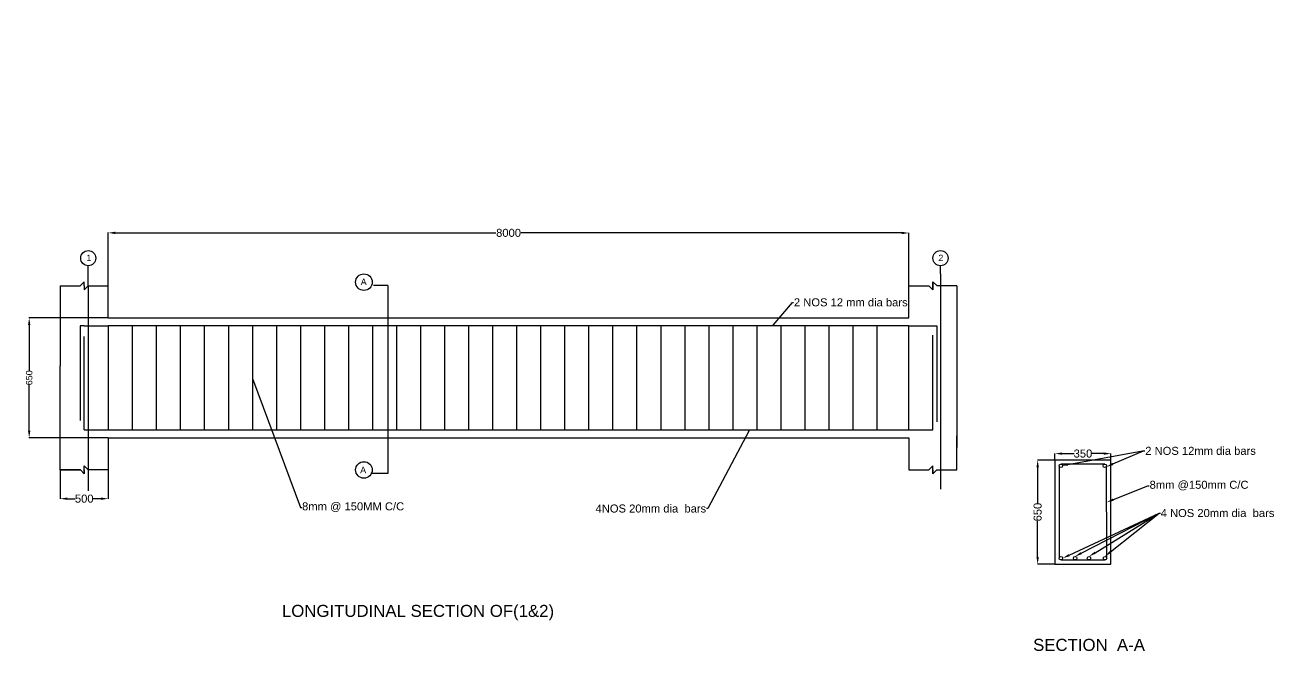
# Model space of a CAD drawing. Header units: millimetres. Extents: x -2939 to 23299, y 140 to 10993.
# Drawn here: x 15499 to 23299, y 3541 to 7451 of the extents above; entities that cross this region are included whole.
import ezdxf
from ezdxf import colors
from ezdxf.entities.mleader import LeaderData, LeaderLine
from ezdxf.math import Vec2, Vec3

# ---------------------------------------------------------------- set-up
doc = ezdxf.new("R2010")
doc.units = ezdxf.units.MM
doc.styles.get("Standard").update_dxf_attribs({"font": 'arial.ttf'})
doc.dimstyles.new('ISO-25', dxfattribs={"dimtxt": 2.5, "dimasz": 2.5, "dimexe": 1.25, "dimexo": 0.625, "dimtad": 1, "dimtxsty": 'Standard', "dimcen": 2.5, "dimadec": 0, "dimazin": 0, "dimtfac": 1, "dimtmove": 0, "dimatfit": 3, "dimfxl": 1, "dimarcsym": 0})

# ---------------------------------------------------------------- blocks, each defined once
blk = doc.blocks.new('*D4')
at = {"color": 0, "lineweight": -2, "transparency": 16777216}
for p, q in [((21930.8, 4734.7), (21930.8, 4775.5)), ((21975.8, 4774.3), (22050, 4774.3)), ((22235.8, 4774.3), (22161.6, 4774.3)), ((22280.8, 4734.7), (22280.8, 4775.5))]:
    blk.add_line(p, q, dxfattribs=at)
at = {"color": 0, "transparency": 16777216}
for points in [[(21975.8, 4781.8), (21975.8, 4766.8), (21930.8, 4774.3)], [(22235.8, 4781.8), (22235.8, 4766.8), (22280.8, 4774.3)]]:
    blk.add_solid(points, dxfattribs=at)
at = {"layer": 'Defpoints', "color": 0, "transparency": 16777216}
for p in [(22280.8, 4774.3), (21930.8, 4734), (22280.8, 4734)]:
    blk.add_point(p, dxfattribs=at)
at = {"color": 0, "transparency": 16777216, "insert": (22105.8, 4774.3), "char_height": 50, "attachment_point": 5}
blk.add_mtext('350', dxfattribs=at)
blk = doc.blocks.new('*D5')
at = {"color": 0, "lineweight": -2, "transparency": 16777216}
for p, q in [((21930.2, 4734), (21821.6, 4734)), ((21822.9, 4689), (21822.9, 4464.9)), ((21822.9, 4129), (21822.9, 4353.1)), ((21930.2, 4084), (21821.6, 4084))]:
    blk.add_line(p, q, dxfattribs=at)
at = {"color": 0, "transparency": 16777216}
for points in [[(21815.4, 4689), (21830.4, 4689), (21822.9, 4734)], [(21815.4, 4129), (21830.4, 4129), (21822.9, 4084)]]:
    blk.add_solid(points, dxfattribs=at)
at = {"layer": 'Defpoints', "color": 0, "transparency": 16777216}
for p in [(21930.8, 4734), (21822.9, 4084), (21930.8, 4084)]:
    blk.add_point(p, dxfattribs=at)
at = {"color": 0, "transparency": 16777216, "insert": (21822.9, 4409), "char_height": 50, "attachment_point": 5, "rotation": 90}
blk.add_mtext('650', dxfattribs=at)
blk = doc.blocks.new('*D8')
at = {"color": 0, "lineweight": -2, "transparency": 16777216}
for p, q in [((16018, 5622.8), (15523.5, 5622.8)), ((15524.8, 5577.8), (15524.8, 5292.6)), ((15524.8, 4917.8), (15524.8, 5202.9)), ((16018, 4872.8), (15523.5, 4872.8))]:
    blk.add_line(p, q, dxfattribs=at)
at = {"color": 0, "transparency": 16777216}
for points in [[(15517.3, 5577.8), (15532.3, 5577.8), (15524.8, 5622.8)], [(15517.3, 4917.8), (15532.3, 4917.8), (15524.8, 4872.8)]]:
    blk.add_solid(points, dxfattribs=at)
at = {"layer": 'Defpoints', "color": 0, "transparency": 16777216}
for p in [(16018.6, 5622.8), (15524.8, 4872.8), (16018.6, 4872.8)]:
    blk.add_point(p, dxfattribs=at)
at = {"color": 0, "transparency": 16777216, "insert": (15524.8, 5247.8), "char_height": 40, "attachment_point": 5, "rotation": 90}
blk.add_mtext('650 ', dxfattribs=at)
blk = doc.blocks.new('*D9')
at = {"color": 0, "lineweight": -2, "transparency": 16777216}
for p, q in [((16018.6, 5824.1), (16018.6, 6154.4)), ((16063.6, 6153.1), (18439, 6152.8)), ((20973.6, 6152.4), (18598.2, 6152.8)), ((21018.6, 5823.4), (21018.6, 6153.7))]:
    blk.add_line(p, q, dxfattribs=at)
at = {"color": 0, "transparency": 16777216}
for points in [[(16063.6, 6160.6), (16063.6, 6145.6), (16018.6, 6153.1)], [(20973.6, 6159.9), (20973.6, 6144.9), (21018.6, 6152.4)]]:
    blk.add_solid(points, dxfattribs=at)
at = {"layer": 'Defpoints', "color": 0, "transparency": 16777216}
for p in [(21018.6, 6152.4), (16018.6, 5823.5), (21018.6, 5822.8)]:
    blk.add_point(p, dxfattribs=at)
at = {"color": 0, "transparency": 16777216, "insert": (18518.6, 6152.8), "char_height": 50, "attachment_point": 5, "rotation": 359.99199}
blk.add_mtext('8000', dxfattribs=at)
blk = doc.blocks.new('*D10')
at = {"color": 0, "lineweight": -2, "transparency": 16777216}
for p, q in [((15718.6, 4672.2), (15718.6, 4491.5)), ((16018.6, 4672.2), (16018.6, 4491.5)), ((15763.6, 4492.7), (15812.8, 4492.7)), ((15973.6, 4492.7), (15924.4, 4492.7))]:
    blk.add_line(p, q, dxfattribs=at)
at = {"color": 0, "transparency": 16777216}
for points in [[(15763.6, 4500.2), (15763.6, 4485.2), (15718.6, 4492.7)], [(15973.6, 4500.2), (15973.6, 4485.2), (16018.6, 4492.7)]]:
    blk.add_solid(points, dxfattribs=at)
at = {"layer": 'Defpoints', "color": 0, "transparency": 16777216}
for p in [(15718.6, 4672.8), (16018.6, 4672.8), (16018.6, 4492.7)]:
    blk.add_point(p, dxfattribs=at)
at = {"color": 0, "transparency": 16777216, "insert": (15868.6, 4492.7), "char_height": 50, "attachment_point": 5}
blk.add_mtext('500', dxfattribs=at)

msp = doc.modelspace()

# ---------------------------------------------------------------- linework, layer by layer
for p, q in [((15893.579, 5822.586), (15893.579, 5948.123)), ((21215.946, 5896.979), (21215.946, 5948.124)), ((21215.946, 5896.979), (21215.946, 4552.515)), ((15718.579, 5822.794), (15843.58, 5822.932)), ((15718.579, 5822.794), (15718.579, 5322.794)), ((15843.58, 5822.932), (15868.579, 5847.702)), ((15868.579, 5822.794), (15868.579, 5847.702)), ((15868.579, 5822.794), (15868.579, 5797.794)), ((15868.579, 5822.794), (15868.579, 5797.794)), ((15893.579, 5822.586), (15868.579, 5797.794)), ((15893.579, 5822.586), (16018.579, 5822.586)), ((15893.579, 5822.586), (15893.579, 4541.52)), ((16018.579, 5622.794), (16018.579, 5822.794)), ((17764.621, 5823.493), (17675.546, 5823.493)), ((17764.621, 5823.493), (17764.621, 4650.62)), ((21018.579, 5622.794), (21018.579, 5822.794)), ((21018.579, 5822.794), (21143.581, 5822.476)), ((21143.581, 5822.476), (21168.579, 5797.794)), ((21168.579, 5822.794), (21168.579, 5847.794)), ((21168.579, 5847.794), (21168.579, 5822.794)), ((21193.575, 5823.273), (21168.579, 5847.794)), ((21168.579, 5822.794), (21168.579, 5797.794)), ((21168.579, 5797.794), (21168.579, 5822.794)), ((21193.575, 5823.273), (21318.579, 5823.273)), ((21318.579, 5822.794), (21318.579, 4811.924)), ((16018.579, 5622.794), (21018.579, 5622.794)), ((21018.457, 5657.765), (21018.457, 5657.765)), ((15868.579, 5572.794), (15843.579, 5572.794)), ((15843.579, 5572.794), (15843.579, 4981.831)), ((15868.579, 5572.794), (16018.579, 5572.794)), ((21018.579, 5572.794), (16018.579, 5572.794)), ((16018.579, 5572.794), (16018.579, 4922.794)), ((16168.579, 5572.794), (16168.579, 4922.794)), ((16318.579, 5572.794), (16318.579, 4922.794)), ((16468.579, 5572.794), (16468.579, 4922.794)), ((16618.579, 5572.794), (16618.579, 4922.794)), ((16768.579, 5572.794), (16768.579, 4922.794)), ((16918.579, 5572.794), (16918.579, 4922.794)), ((17068.579, 5572.794), (17068.579, 4922.794)), ((17218.579, 5572.794), (17218.579, 4922.794)), ((17368.579, 5572.794), (17368.579, 4922.794)), ((17518.579, 5572.794), (17518.579, 4922.794)), ((17668.579, 5572.794), (17668.579, 4922.794)), ((17818.579, 5572.794), (17818.579, 4922.794)), ((17968.579, 5572.794), (17968.579, 4922.794)), ((18118.579, 5572.794), (18118.579, 4922.794)), ((18268.579, 5572.794), (18268.579, 4922.794)), ((18418.579, 5572.794), (18418.579, 4922.794)), ((18568.579, 5572.794), (18568.579, 4922.794)), ((18718.579, 5572.794), (18718.579, 4922.794)), ((18868.579, 5572.794), (18868.579, 4922.794)), ((19018.579, 5572.794), (19018.579, 4922.794)), ((19168.579, 5572.794), (19168.579, 4922.794)), ((19318.579, 5572.794), (19318.579, 4922.794)), ((19468.579, 5572.794), (19468.579, 4922.794)), ((19618.579, 5572.794), (19618.579, 4922.794)), ((19768.579, 5572.794), (19768.579, 4922.794)), ((19918.579, 5572.794), (19918.579, 4922.794)), ((20068.579, 5572.794), (20068.579, 4922.794)), ((20218.579, 5572.794), (20218.579, 4922.794)), ((20368.579, 5572.794), (20368.579, 4922.794)), ((20518.579, 5572.794), (20518.579, 4922.794)), ((20668.579, 5572.794), (20668.579, 4922.794)), ((20818.579, 5572.794), (20818.579, 4922.794)), ((21018.579, 4922.794), (21018.579, 5572.794)), ((21018.579, 5572.794), (21168.579, 5572.794)), ((21168.579, 5572.794), (21168.579, 5572.794)), ((21168.579, 5572.794), (21193.579, 5572.794)), ((21193.579, 5572.794), (21193.579, 4973.328)), ((15868.579, 4922.794), (15868.579, 5506.555)), ((21168.579, 4922.794), (21168.579, 5513.681)), ((15718.579, 4672.794), (15718.579, 5322.794)), ((15868.579, 4922.794), (16018.579, 4922.794)), ((16018.579, 4922.794), (21018.579, 4922.794)), ((21018.579, 4957.765), (21018.457, 4957.765)), ((21018.457, 4957.765), (21018.579, 4957.685)), ((21018.579, 4922.794), (21168.579, 4922.794)), ((16018.579, 4872.794), (21018.579, 4872.794)), ((16018.579, 4872.794), (16018.579, 4672.794)), ((21018.579, 4872.794), (21018.579, 4672.794)), ((21318.579, 4672.794), (21318.579, 4885.218)), ((15868.579, 4672.794), (15868.579, 4697.794)), ((15893.109, 4672.794), (15868.579, 4697.794)), ((21168.579, 4697.794), (21143.579, 4672.794)), ((21168.579, 4672.794), (21168.579, 4697.794)), ((21930.795, 4734.033), (21930.795, 4084.033)), ((22280.795, 4734.033), (21930.795, 4734.033)), ((21956.379, 4698.069), (21956.941, 4120.77)), ((22242.435, 4709.033), (21967.343, 4709.033)), ((22254.9, 4120.781), (22253.399, 4698.069)), ((22280.795, 4084.033), (22280.795, 4734.033)), ((15844.662, 4672.794), (15718.579, 4672.794)), ((15718.579, 4672.794), (15844.662, 4672.794)), ((15844.662, 4672.794), (15868.579, 4647.794)), ((15868.579, 4672.794), (15868.579, 4647.794)), ((15868.579, 4647.794), (15868.579, 4672.794)), ((16018.579, 4672.794), (15893.109, 4672.794)), ((17764.621, 4650.62), (17658.845, 4650.62)), ((21018.579, 4672.794), (21143.579, 4672.794)), ((21018.579, 4672.794), (21143.579, 4672.794)), ((21168.579, 4672.794), (21168.579, 4647.794)), ((21168.579, 4647.794), (21168.579, 4672.794)), ((21168.579, 4647.794), (21192.9, 4672.794)), ((21192.9, 4672.794), (21318.579, 4672.794)), ((21930.795, 4084.033), (22280.795, 4084.033)), ((21967.905, 4109.817), (22243.936, 4109.817))]:
    msp.add_line(p, q)
for centre, radius in [((15893.579, 5995.068), 46.945), ((21216.223, 5995.068), 46.945), ((17615.157, 5844.946), 51.834), ((17615.157, 4672.072), 51.834), ((21967.343, 4698.069), 10.964), ((22242.435, 4698.069), 10.964), ((21967.905, 4120.781), 10.964), ((22057.428, 4120.781), 10.964), ((22143.755, 4120.781), 10.964), ((22243.936, 4120.781), 10.964)]:
    msp.add_circle(centre, radius)

# ---------------------------------------------------------------- texts
at = {"attachment_point": 1}
for s, width, heights, insert, char_height in [('1', 10.43077, [0], (15882.059, 6016.604), 40), ('A ', 6.10262, [0], (15887.476, 5995.068), 2.5), ('A ', 6.10262, [0], (21163.064, 5995.068), 2.5), ('A ', 6.10262, [0], (21163.064, 5995.068), 2.5), ('A ', 6.10262, [0], (21163.064, 5995.068), 2.5), ('A ', 6.10262, [0], (21164.533, 5995.068), 2.5), ('A', 23.17727, [0], (17595.118, 5867.078), 40), ('A', 23.17727, [0], (17591.98, 4691.86), 40), ('SECTION  A-A', 1227.41506, [234.993], (21794.524, 3617.25), 75)]:
    msp.add_mtext_dynamic_manual_height_columns(s, width=width, gutter_width=12.5, heights=heights, dxfattribs=dict(at, insert=insert, char_height=char_height))
for s, insert, char_height in [('2', (21202.722, 6016.47), 40), ('LONGITUDINAL SECTION OF(1&2)', (17103.202, 3829.428), 75)]:
    msp.add_mtext(s, dxfattribs=dict(at, insert=insert, char_height=char_height))

# ---------------------------------------------------------------- dimensions: what is measured, and where the dimension line sits
dim = msp.add_aligned_dim(p1=(16018.579, 5823.493), p2=(21018.579, 5822.794), distance=329.643, text='8000', dimstyle='ISO-25', override={"dimtxt": 50, "dimasz": 45, "dimgap": 5, "dimtad": 0})
dim.commit()
dim.dimension.update_dxf_attribs({"geometry": '*D9', "text_midpoint": (18518.625, 6152.786)})
dim = msp.add_linear_dim(base=(15524.757, 4872.794), p1=(16018.579, 5622.794), p2=(16018.579, 4872.794), angle=90, text='650 ', dimstyle='ISO-25', override={"dimtxt": 40, "dimasz": 45, "dimtad": 0})
dim.commit()
dim.dimension.update_dxf_attribs({"geometry": '*D8', "text_midpoint": (15524.757, 5247.794)})
dim = msp.add_linear_dim(base=(22280.795, 4774.294), p1=(21930.795, 4734.033), p2=(22280.795, 4734.033), dimstyle='ISO-25', override={"dimtxt": 50, "dimasz": 45, "dimtad": 0})
dim.commit()
dim.dimension.update_dxf_attribs({"geometry": '*D4', "text_midpoint": (22105.795, 4774.294)})
dim = msp.add_linear_dim(base=(21822.878, 4084.033), p1=(21930.795, 4734.033), p2=(21930.795, 4084.033), angle=90, dimstyle='ISO-25', override={"dimtxt": 50, "dimasz": 45, "dimtad": 0})
dim.commit()
dim.dimension.update_dxf_attribs({"geometry": '*D5', "text_midpoint": (21822.878, 4409.033)})
dim = msp.add_linear_dim(base=(16018.579, 4492.737), p1=(15718.579, 4672.794), p2=(16018.579, 4672.794), text='500', dimstyle='ISO-25', override={"dimtxt": 50, "dimasz": 45, "dimtad": 0})
dim.commit()
dim.dimension.update_dxf_attribs({"geometry": '*D10', "text_midpoint": (15868.579, 4492.737)})

# ---------------------------------------------------------------- leaders
ml = msp.add_multileader_mtext('Standard')
ml.set_content('2 NOS 12 mm dia bars', color=256)
ml.set_leader_properties()
ml.build(insert=Vec2(0, 0))
ctx = ml.context
ctx.base_point, ctx.char_height, ctx.plane_origin = Vec3(20298.818, 5718.697), 50, Vec3(20167.921, 5572.794)
notes = []
notes.append((ctx, [(0, (1, 1, 0), (20290.818, 5718.697), (1, 0), 8, [(0, [(20167.921, 5572.794)], 0, [])])]))
ctx.mtext.insert, ctx.mtext.flow_direction = Vec3(20300.818, 5744.123), 5
ml = msp.add_multileader_mtext('Standard')
ml.set_content('8mm @ 150MM C/C ', color=256)
ml.set_leader_properties()
ml.build(insert=Vec2(0, 0))
ctx = ml.context
ctx.base_point, ctx.char_height, ctx.plane_origin = Vec3(17227.18, 4437.539), 50, Vec3(16918.579, 5247.794)
notes.append((ctx, [(0, (1, 1, 0), (17219.18, 4437.539), (1, 0), 8, [(0, [(16918.579, 5247.794)], 0, [])])]))
ctx.mtext.insert, ctx.mtext.flow_direction = Vec3(17229.18, 4469.889), 5
ml = msp.add_multileader_mtext('Standard')
ml.set_content('4NOS 20mm dia  bars', color=256)
ml.set_leader_properties()
ml.build(insert=Vec2(0, 0))
ctx = ml.context
ctx.base_point, ctx.char_height, ctx.plane_origin = Vec3(19063.403, 4430.87), 50, Vec3(20023.287, 4922.794)
ctx.text_align_type = 2
notes.append((ctx, [(0, (1, 1, 0), (19762.818, 4430.87), (-1, 0), 8, [(0, [(20023.287, 4922.794)], 0, [])])]))
ctx.mtext.insert, ctx.mtext.alignment, ctx.mtext.flow_direction = Vec3(19752.818, 4456.297), 3, 5
ml = msp.add_multileader_mtext('Standard')
ml.set_content('', color=256)
ml.set_leader_properties()
ml.build(insert=Vec2(0, 0))
ml.multileader.update_dxf_attribs({"arrow_head_size": 45})
ctx = ml.context
ctx.base_point, ctx.char_height, ctx.arrow_head_size, ctx.plane_origin = Vec3(22484.937, 4791.131), 50, 45, Vec3(21967.343, 4698.069)
notes.append((ctx, [(0, (1, 1, 0), (22476.937, 4791.131), (1, 0), 8, [(0, [(21967.343, 4698.069)], 0, [])])]))
ctx.mtext.insert, ctx.mtext.flow_direction = Vec3(22486.937, 4816.131), 5
ml = msp.add_multileader_mtext('Standard')
ml.set_content('2 NOS 12mm dia bars', color=256)
ml.set_leader_properties()
ml.build(insert=Vec2(0, 0))
ml.multileader.update_dxf_attribs({"arrow_head_size": 45})
ctx = ml.context
ctx.base_point, ctx.char_height, ctx.arrow_head_size, ctx.plane_origin = Vec3(22492.937, 4791.131), 50, 45, Vec3(22251.396, 4691.751)
notes.append((ctx, [(0, (1, 1, 0), (22484.937, 4791.131), (1, 0), 8, [(0, [(22251.396, 4691.751)], 0, [])])]))
ctx.mtext.insert, ctx.mtext.flow_direction = Vec3(22494.937, 4816.557), 5
ml = msp.add_multileader_mtext('Standard')
ml.set_content('8mm @150mm C/C', color=256)
ml.set_leader_properties()
ml.build(insert=Vec2(0, 0))
ml.multileader.update_dxf_attribs({"arrow_head_size": 45})
ctx = ml.context
ctx.base_point, ctx.char_height, ctx.arrow_head_size, ctx.plane_origin = Vec3(22519.922, 4572.218), 50, 45, Vec3(22253.992, 4470.087)
notes.append((ctx, [(0, (1, 1, 0), (22511.922, 4572.218), (1, 0), 8, [(0, [(22253.992, 4470.087)], 0, [])])]))
ctx.mtext.insert, ctx.mtext.flow_direction = Vec3(22521.922, 4604.568), 5
ml = msp.add_multileader_mtext('Standard')
ml.set_content('', color=256)
ml.set_leader_properties()
ml.build(insert=Vec2(0, 0))
ml.multileader.update_dxf_attribs({"arrow_head_size": 45})
ctx = ml.context
ctx.base_point, ctx.char_height, ctx.arrow_head_size, ctx.plane_origin = Vec3(22589.248, 4402.677), 50, 45, Vec3(21978.868, 4120.781)
notes.append((ctx, [(0, (1, 1, 0), (22581.248, 4402.677), (1, 0), 8, [(0, [(21978.868, 4120.781)], 0, [])])]))
ctx.mtext.insert, ctx.mtext.flow_direction = Vec3(22591.248, 4427.677), 5
ml = msp.add_multileader_mtext('Standard')
ml.set_content('', color=256)
ml.set_leader_properties()
ml.build(insert=Vec2(0, 0))
ml.multileader.update_dxf_attribs({"arrow_head_size": 45})
ctx = ml.context
ctx.base_point, ctx.char_height, ctx.arrow_head_size, ctx.plane_origin = Vec3(22589.248, 4402.677), 50, 45, Vec3(22055.233, 4131.523)
notes.append((ctx, [(0, (1, 1, 0), (22581.248, 4402.677), (1, 0), 8, [(0, [(22055.233, 4131.523)], 0, [])])]))
ctx.mtext.insert, ctx.mtext.flow_direction = Vec3(22591.248, 4427.677), 5
ml = msp.add_multileader_mtext('Standard')
ml.set_content('', color=256)
ml.set_leader_properties()
ml.build(insert=Vec2(0, 0))
ml.multileader.update_dxf_attribs({"arrow_head_size": 45})
ctx = ml.context
ctx.base_point, ctx.char_height, ctx.arrow_head_size, ctx.plane_origin = Vec3(22589.248, 4402.677), 50, 45, Vec3(22143.755, 4131.745)
notes.append((ctx, [(0, (1, 1, 0), (22581.248, 4402.677), (1, 0), 8, [(0, [(22143.755, 4131.745)], 0, [])])]))
ctx.mtext.insert, ctx.mtext.flow_direction = Vec3(22591.248, 4427.677), 5
ml = msp.add_multileader_mtext('Standard')
ml.set_content('4 NOS 20mm dia  bars', color=256)
ml.set_leader_properties()
ml.build(insert=Vec2(0, 0))
ml.multileader.update_dxf_attribs({"arrow_head_size": 45})
ctx = ml.context
ctx.base_point, ctx.char_height, ctx.arrow_head_size, ctx.plane_origin = Vec3(22589.248, 4402.677), 50, 45, Vec3(22242.7, 4131.675)
notes.append((ctx, [(0, (1, 1, 0), (22581.248, 4402.677), (1, 0), 8, [(0, [(22242.7, 4131.675)], 0, [])])]))
ctx.mtext.insert, ctx.mtext.flow_direction = Vec3(22591.248, 4428.103), 5
for ctx, leaders in notes:
    for number, flags, end, landing, length, lines in leaders:
        leader = LeaderData()
        leader.index, (leader.has_last_leader_line, leader.has_dogleg_vector, leader.attachment_direction) = number, flags
        leader.last_leader_point, leader.dogleg_vector, leader.dogleg_length = Vec3(end), Vec3(landing), length
        for number, points, colour, breaks in lines:
            line = LeaderLine()
            line.index, line.vertices, line.color, line.breaks = number, Vec3.list(points), colors.encode_raw_color(colour), breaks
            leader.lines.append(line)
        ctx.leaders.append(leader)

doc.saveas('drawing.dxf')
